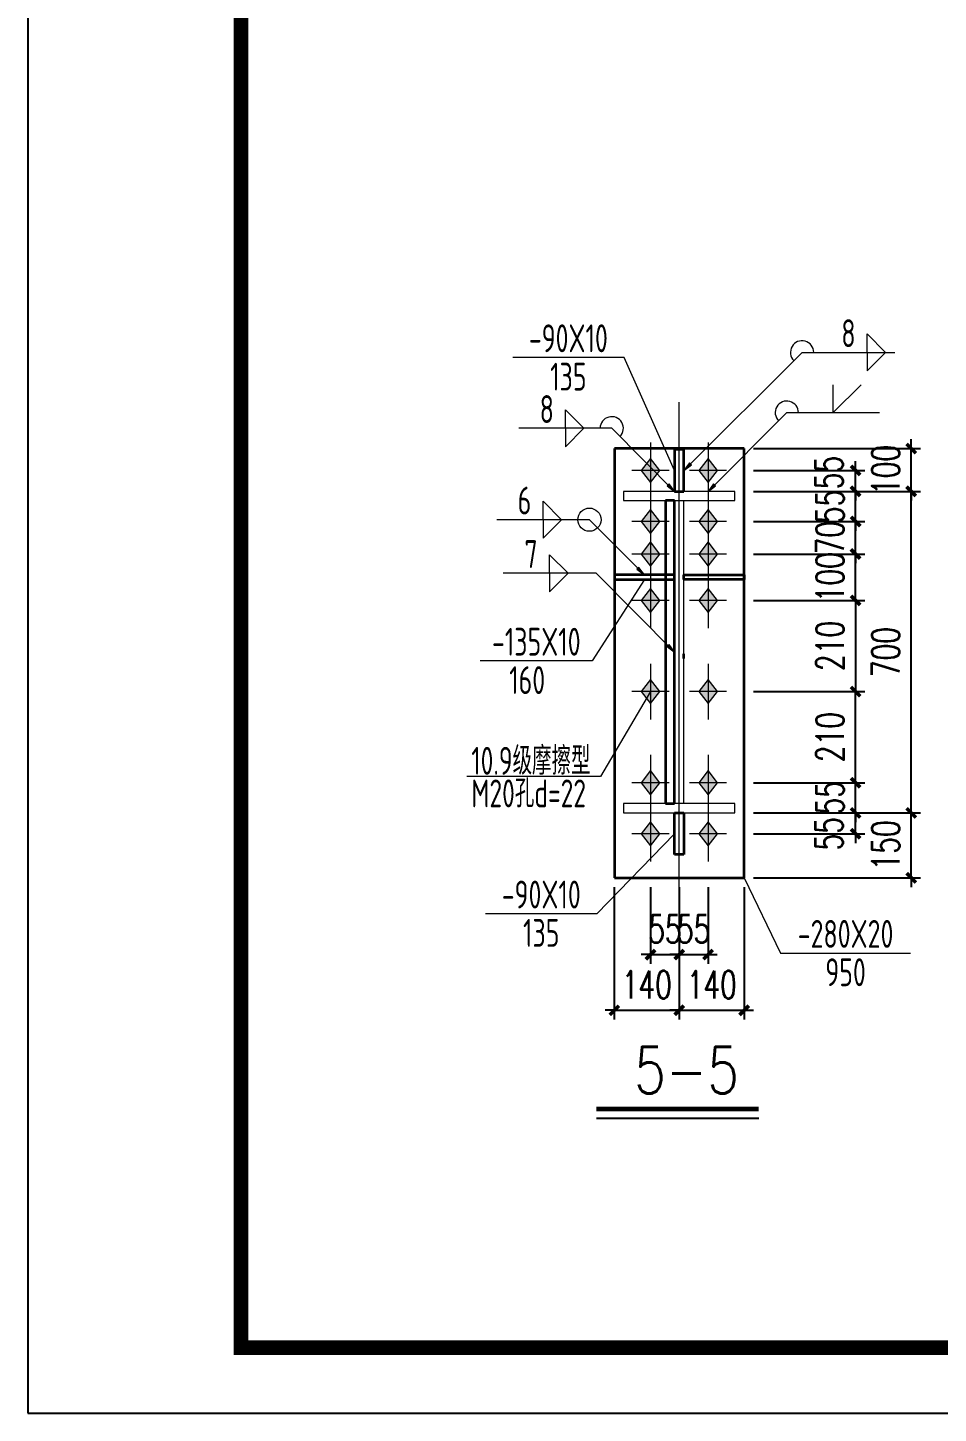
# Model space of a CAD drawing. Extents: x -89996 to 1006241, y -2176 to 440573.
# Drawn here: x 802635 to 812450, y 18824 to 33751 of the extents above; entities that cross this region are included whole.
import ezdxf
from ezdxf.enums import TextEntityAlignment as Align

# ---------------------------------------------------------------- set-up
doc = ezdxf.new("R2010")
doc.units = 0
doc.header["$LTSCALE"] = 1000
doc.header["$MEASUREMENT"] = 0
doc.linetypes.add('线型6', pattern=[8.75, 5, -1.25, 1.25, -1.25])
for name, color, linetype, lineweight in [('10', 9, 'Continuous', 18), ('20', 2, 'Continuous', 35), ('焊缝标注', 9, 'Continuous', 18), ('螺栓孔标注', 9, 'Continuous', 18), ('钢板标注', 9, 'Continuous', 18)]:
    doc.layers.add(name, color=color, linetype=linetype, lineweight=lineweight)
for name, color, linetype in [('GL', 150, 'Continuous'), ('NUM', 7, 'Continuous'), ('PUB_TEXT', 7, 'Continuous'), ('PUB_TITLE', 4, 'Continuous'), ('TEXT', 7, 'Continuous')]:
    doc.layers.add(name, color=color, linetype=linetype)
doc.styles.add('_TCH_DIM_T3', font='SIMPLEX', dxfattribs={"width": 0.705882, "bigfont": 'GBCBIG'})
doc.styles.add('PkpmHz', font='Pkpmeng', dxfattribs={"width": 0.7, "bigfont": 'hztxt'})
doc.styles.add('SIM-TSSC', font='simplex.shx', dxfattribs={"width": 0.8, "bigfont": 'tssdchn.shx'})
doc.styles.add('TSSD_Norm', font='tssdeng.shx', dxfattribs={"bigfont": 'hztxt.shx'})
doc.dimstyles.new('TCH_100_5', dxfattribs={"dimtxt": 297.5, "dimasz": 100, "dimexe": 100, "dimexo": 100, "dimgap": 126.25, "dimtad": 1, "dimdec": 0, "dimlfac": 0.2, "dimzin": 0, "dimdsep": 46, "dimtxsty": '_TCH_DIM_T3', "dimblk": 'ARCHTICK', "dimcen": 0.09, "dimclrd": 126, "dimclre": 126, "dimclrt": 7, "dimazin": 2, "dimtfac": 1, "dimtdec": 0, "dimtix": 1, "dimtmove": 2, "dimatfit": 3, "dimfxl": 0, "dimtolj": 1, "dimtzin": 0, "dimarcsym": 0})

# ---------------------------------------------------------------- blocks, each defined once
blk = doc.blocks.new('_ArchTick')
at = {"color": 0, "linetype": 'ByBlock', "const_width": 0.4}
blk.add_lwpolyline([(-0.5, -0.5), (0.5, 0.5)], dxfattribs=at)
blk = doc.blocks.new('*D1458')
at = {"layer": 'Defpoints', "color": 0, "transparency": 16777216}
for p in [(810358, 28981), (811558, 28981), (810358, 28756)]:
    blk.add_point(p, dxfattribs=at)
at = {"layer": 'GL', "color": 126, "lineweight": -2, "transparency": 16777216}
for p, q in [((810458, 28981), (811658, 28981)), ((811558, 28981), (811558, 29081)), ((811558, 28756), (811558, 28981)), ((810458, 28756), (811658, 28756)), ((811558, 28756), (811558, 28656))]:
    blk.add_line(p, q, dxfattribs=at)
at = {"layer": 'GL', "color": 126, "lineweight": -2, "transparency": 16777216, "xscale": 100, "yscale": 100, "zscale": 100}
for p, rotation in [((811558, 28981), 270), ((811558, 28756), 90)]:
    blk.add_blockref('_ArchTick', p, dxfattribs=dict(at, rotation=rotation))
at = {"layer": 'GL', "color": 7, "transparency": 16777216, "insert": (811273, 28959), "char_height": 297.5, "attachment_point": 5, "rotation": 90, "style": '_TCH_DIM_T3'}
blk.add_mtext('\\A1;55', dxfattribs=at)
blk = doc.blocks.new('*D1459')
at = {"layer": 'Defpoints', "color": 0, "transparency": 16777216}
for p in [(810358, 28756), (811558, 28756), (810358, 28431)]:
    blk.add_point(p, dxfattribs=at)
at = {"layer": 'GL', "color": 126, "lineweight": -2, "transparency": 16777216}
for p, q in [((811558, 28756), (811558, 28856)), ((810458, 28756), (811658, 28756)), ((811558, 28431), (811558, 28756)), ((810458, 28431), (811658, 28431)), ((811558, 28431), (811558, 28331))]:
    blk.add_line(p, q, dxfattribs=at)
at = {"layer": 'GL', "color": 126, "lineweight": -2, "transparency": 16777216, "xscale": 100, "yscale": 100, "zscale": 100}
for p, rotation in [((811558, 28756), 270), ((811558, 28431), 90)]:
    blk.add_blockref('_ArchTick', p, dxfattribs=dict(at, rotation=rotation))
at = {"layer": 'GL', "color": 7, "transparency": 16777216, "insert": (811283, 28593), "char_height": 297.5, "attachment_point": 5, "rotation": 90, "style": '_TCH_DIM_T3'}
blk.add_mtext('\\A1;55', dxfattribs=at)
blk = doc.blocks.new('*D1460')
at = {"layer": 'Defpoints', "color": 0, "transparency": 16777216}
for p in [(810358, 28081), (811558, 28081), (810358, 27581)]:
    blk.add_point(p, dxfattribs=at)
at = {"layer": 'GL', "color": 126, "lineweight": -2, "transparency": 16777216}
for p, q in [((810458, 28081), (811658, 28081)), ((811558, 28081), (811558, 28181)), ((811558, 27581), (811558, 28081)), ((810458, 27581), (811658, 27581)), ((811558, 27581), (811558, 27481))]:
    blk.add_line(p, q, dxfattribs=at)
at = {"layer": 'GL', "color": 126, "lineweight": -2, "transparency": 16777216, "xscale": 100, "yscale": 100, "zscale": 100}
for p, rotation in [((811558, 28081), 270), ((811558, 27581), 90)]:
    blk.add_blockref('_ArchTick', p, dxfattribs=dict(at, rotation=rotation))
at = {"layer": 'GL', "color": 7, "transparency": 16777216, "insert": (811283, 27831), "char_height": 297.5, "attachment_point": 5, "rotation": 90, "style": '_TCH_DIM_T3'}
blk.add_mtext('\\A1;100', dxfattribs=at)
blk = doc.blocks.new('*D1461')
at = {"layer": 'Defpoints', "color": 0, "transparency": 16777216}
for p in [(810358, 28431), (811558, 28431), (810358, 28081)]:
    blk.add_point(p, dxfattribs=at)
at = {"layer": 'GL', "color": 126, "lineweight": -2, "transparency": 16777216}
for p, q in [((811558, 28431), (811558, 28531)), ((810458, 28431), (811658, 28431)), ((811558, 28081), (811558, 28431)), ((810458, 28081), (811658, 28081)), ((811558, 28081), (811558, 27981))]:
    blk.add_line(p, q, dxfattribs=at)
at = {"layer": 'GL', "color": 126, "lineweight": -2, "transparency": 16777216, "xscale": 100, "yscale": 100, "zscale": 100}
for p, rotation in [((811558, 28431), 270), ((811558, 28081), 90)]:
    blk.add_blockref('_ArchTick', p, dxfattribs=dict(at, rotation=rotation))
at = {"layer": 'GL', "color": 7, "transparency": 16777216, "insert": (811283, 28256), "char_height": 297.5, "attachment_point": 5, "rotation": 90, "style": '_TCH_DIM_T3'}
blk.add_mtext('\\A1;70', dxfattribs=at)
blk = doc.blocks.new('*D1462')
at = {"layer": 'Defpoints', "color": 0, "transparency": 16777216}
for p in [(810358, 25292), (811558, 25292), (810358, 25067)]:
    blk.add_point(p, dxfattribs=at)
at = {"layer": 'GL', "color": 126, "lineweight": -2, "transparency": 16777216}
for p, q in [((811558, 25292), (811558, 25392)), ((810458, 25292), (811658, 25292)), ((811558, 25067), (811558, 25292)), ((810458, 25067), (811658, 25067)), ((811558, 25067), (811558, 24967))]:
    blk.add_line(p, q, dxfattribs=at)
at = {"layer": 'GL', "color": 126, "lineweight": -2, "transparency": 16777216, "xscale": 100, "yscale": 100, "zscale": 100}
for p, rotation in [((811558, 25292), 270), ((811558, 25067), 90)]:
    blk.add_blockref('_ArchTick', p, dxfattribs=dict(at, rotation=rotation))
at = {"layer": 'GL', "color": 7, "transparency": 16777216, "insert": (811271, 25067), "char_height": 297.5, "attachment_point": 5, "rotation": 90, "style": '_TCH_DIM_T3'}
blk.add_mtext('\\A1;55', dxfattribs=at)
blk = doc.blocks.new('*D1463')
at = {"layer": 'Defpoints', "color": 0, "transparency": 16777216}
for p in [(810358, 25617), (811558, 25617), (810358, 25292)]:
    blk.add_point(p, dxfattribs=at)
at = {"layer": 'GL', "color": 126, "lineweight": -2, "transparency": 16777216}
for p, q in [((811558, 25617), (811558, 25717)), ((810458, 25617), (811658, 25617)), ((811558, 25292), (811558, 25617)), ((810458, 25292), (811658, 25292)), ((811558, 25292), (811558, 25192))]:
    blk.add_line(p, q, dxfattribs=at)
at = {"layer": 'GL', "color": 126, "lineweight": -2, "transparency": 16777216, "xscale": 100, "yscale": 100, "zscale": 100}
for p, rotation in [((811558, 25617), 270), ((811558, 25292), 90)]:
    blk.add_blockref('_ArchTick', p, dxfattribs=dict(at, rotation=rotation))
at = {"layer": 'GL', "color": 7, "transparency": 16777216, "insert": (811283, 25455), "char_height": 297.5, "attachment_point": 5, "rotation": 90, "style": '_TCH_DIM_T3'}
blk.add_mtext('\\A1;55', dxfattribs=at)
blk = doc.blocks.new('*D1464')
at = {"layer": 'Defpoints', "color": 0, "transparency": 16777216}
for p in [(810358, 26599), (811558, 26599), (810358, 25617)]:
    blk.add_point(p, dxfattribs=at)
at = {"layer": 'GL', "color": 126, "lineweight": -2, "transparency": 16777216}
for p, q in [((810458, 26599), (811658, 26599)), ((811558, 25617), (811558, 26599)), ((810458, 25617), (811658, 25617))]:
    blk.add_line(p, q, dxfattribs=at)
at = {"layer": 'GL', "color": 126, "lineweight": -2, "transparency": 16777216, "xscale": 100, "yscale": 100, "zscale": 100}
for p, rotation in [((811558, 26599), 90), ((811558, 25617), 270)]:
    blk.add_blockref('_ArchTick', p, dxfattribs=dict(at, rotation=rotation))
at = {"layer": 'GL', "color": 7, "transparency": 16777216, "insert": (811283, 26108), "char_height": 297.5, "attachment_point": 5, "rotation": 90, "style": '_TCH_DIM_T3'}
blk.add_mtext('\\A1;210', dxfattribs=at)
blk = doc.blocks.new('*D1465')
at = {"layer": 'Defpoints', "color": 0, "transparency": 16777216}
for p in [(809348, 24592), (809658, 24592), (809658, 23765)]:
    blk.add_point(p, dxfattribs=at)
at = {"layer": 'GL', "color": 126, "lineweight": -2, "transparency": 16777216}
for p, q in [((809348, 24492), (809348, 23665)), ((809658, 24492), (809658, 23665)), ((809348, 23765), (809248, 23765)), ((809348, 23765), (809658, 23765)), ((809658, 23765), (809758, 23765))]:
    blk.add_line(p, q, dxfattribs=at)
at = {"layer": 'GL', "color": 126, "lineweight": -2, "transparency": 16777216, "xscale": 100, "yscale": 100, "zscale": 100}
blk.add_blockref('_ArchTick', (809348, 23765), dxfattribs=at)
at = {"layer": 'GL', "color": 126, "lineweight": -2, "transparency": 16777216, "xscale": 100, "yscale": 100, "zscale": 100, "rotation": 180}
blk.add_blockref('_ArchTick', (809658, 23765), dxfattribs=at)
at = {"layer": 'GL', "color": 7, "transparency": 16777216, "insert": (809503, 24040), "char_height": 297.5, "attachment_point": 5, "style": '_TCH_DIM_T3'}
blk.add_mtext('\\A1;55', dxfattribs=at)
blk = doc.blocks.new('*D1466')
at = {"layer": 'Defpoints', "color": 0, "transparency": 16777216}
for p in [(809658, 24592), (809968, 24592), (809968, 23765)]:
    blk.add_point(p, dxfattribs=at)
at = {"layer": 'GL', "color": 126, "lineweight": -2, "transparency": 16777216}
for p, q in [((809658, 24492), (809658, 23665)), ((809968, 24492), (809968, 23665)), ((809658, 23765), (809558, 23765)), ((809658, 23765), (809968, 23765)), ((809968, 23765), (810068, 23765))]:
    blk.add_line(p, q, dxfattribs=at)
at = {"layer": 'GL', "color": 126, "lineweight": -2, "transparency": 16777216, "xscale": 100, "yscale": 100, "zscale": 100}
blk.add_blockref('_ArchTick', (809658, 23765), dxfattribs=at)
at = {"layer": 'GL', "color": 126, "lineweight": -2, "transparency": 16777216, "xscale": 100, "yscale": 100, "zscale": 100, "rotation": 180}
blk.add_blockref('_ArchTick', (809968, 23765), dxfattribs=at)
at = {"layer": 'GL', "color": 7, "transparency": 16777216, "insert": (809813, 24040), "char_height": 297.5, "attachment_point": 5, "style": '_TCH_DIM_T3'}
blk.add_mtext('\\A1;55', dxfattribs=at)
blk = doc.blocks.new('*D1467')
at = {"layer": 'Defpoints', "color": 0, "transparency": 16777216}
for p in [(808958, 24592), (809658, 24592), (809658, 23165)]:
    blk.add_point(p, dxfattribs=at)
at = {"layer": 'GL', "color": 126, "lineweight": -2, "transparency": 16777216}
for p, q in [((808958, 24492), (808958, 23065)), ((809658, 24492), (809658, 23065)), ((808958, 23165), (808858, 23165)), ((808958, 23165), (809658, 23165)), ((809658, 23165), (809758, 23165))]:
    blk.add_line(p, q, dxfattribs=at)
at = {"layer": 'GL', "color": 126, "lineweight": -2, "transparency": 16777216, "xscale": 100, "yscale": 100, "zscale": 100}
blk.add_blockref('_ArchTick', (808958, 23165), dxfattribs=at)
at = {"layer": 'GL', "color": 126, "lineweight": -2, "transparency": 16777216, "xscale": 100, "yscale": 100, "zscale": 100, "rotation": 180}
blk.add_blockref('_ArchTick', (809658, 23165), dxfattribs=at)
at = {"layer": 'GL', "color": 7, "transparency": 16777216, "insert": (809308, 23440), "char_height": 297.5, "attachment_point": 5, "style": '_TCH_DIM_T3'}
blk.add_mtext('\\A1;140', dxfattribs=at)
blk = doc.blocks.new('*D1468')
at = {"layer": 'Defpoints', "color": 0, "transparency": 16777216}
for p in [(809658, 24592), (810358, 24592), (810358, 23165)]:
    blk.add_point(p, dxfattribs=at)
at = {"layer": 'GL', "color": 126, "lineweight": -2, "transparency": 16777216}
for p, q in [((809658, 24492), (809658, 23065)), ((810358, 24492), (810358, 23065)), ((809658, 23165), (809558, 23165)), ((809658, 23165), (810358, 23165)), ((810358, 23165), (810458, 23165))]:
    blk.add_line(p, q, dxfattribs=at)
at = {"layer": 'GL', "color": 126, "lineweight": -2, "transparency": 16777216, "xscale": 100, "yscale": 100, "zscale": 100}
blk.add_blockref('_ArchTick', (809658, 23165), dxfattribs=at)
at = {"layer": 'GL', "color": 126, "lineweight": -2, "transparency": 16777216, "xscale": 100, "yscale": 100, "zscale": 100, "rotation": 180}
blk.add_blockref('_ArchTick', (810358, 23165), dxfattribs=at)
at = {"layer": 'GL', "color": 7, "transparency": 16777216, "insert": (810008, 23440), "char_height": 297.5, "attachment_point": 5, "style": '_TCH_DIM_T3'}
blk.add_mtext('\\A1;140', dxfattribs=at)
blk = doc.blocks.new('*D1469')
at = {"layer": 'Defpoints', "color": 0, "transparency": 16777216}
for p in [(810358, 25292), (812158, 25292), (810358, 24592)]:
    blk.add_point(p, dxfattribs=at)
at = {"layer": 'GL', "color": 126, "lineweight": -2, "transparency": 16777216}
for p, q in [((812158, 25292), (812158, 25392)), ((810458, 25292), (812258, 25292)), ((812158, 24592), (812158, 25292)), ((810458, 24592), (812258, 24592)), ((812158, 24592), (812158, 24492))]:
    blk.add_line(p, q, dxfattribs=at)
at = {"layer": 'GL', "color": 126, "lineweight": -2, "transparency": 16777216, "xscale": 100, "yscale": 100, "zscale": 100}
for p, rotation in [((812158, 25292), 270), ((812158, 24592), 90)]:
    blk.add_blockref('_ArchTick', p, dxfattribs=dict(at, rotation=rotation))
at = {"layer": 'GL', "color": 7, "transparency": 16777216, "insert": (811883, 24942), "char_height": 297.5, "attachment_point": 5, "rotation": 90, "style": '_TCH_DIM_T3'}
blk.add_mtext('\\A1;150', dxfattribs=at)
blk = doc.blocks.new('*D1470')
at = {"layer": 'Defpoints', "color": 0, "transparency": 16777216}
for p in [(810358, 28756), (812158, 28756), (810358, 25292)]:
    blk.add_point(p, dxfattribs=at)
at = {"layer": 'GL', "color": 126, "lineweight": -2, "transparency": 16777216}
for p, q in [((810458, 28756), (812258, 28756)), ((812158, 25292), (812158, 28756)), ((810458, 25292), (812258, 25292))]:
    blk.add_line(p, q, dxfattribs=at)
at = {"layer": 'GL', "color": 126, "lineweight": -2, "transparency": 16777216, "xscale": 100, "yscale": 100, "zscale": 100}
for p, rotation in [((812158, 28756), 90), ((812158, 25292), 270)]:
    blk.add_blockref('_ArchTick', p, dxfattribs=dict(at, rotation=rotation))
at = {"layer": 'GL', "color": 7, "transparency": 16777216, "insert": (811883, 27024), "char_height": 297.5, "attachment_point": 5, "rotation": 90, "style": '_TCH_DIM_T3'}
blk.add_mtext('\\A1;700', dxfattribs=at)
blk = doc.blocks.new('*D1471')
at = {"layer": 'Defpoints', "color": 0, "transparency": 16777216}
for p in [(810358, 29217), (812158, 29217), (810358, 28756)]:
    blk.add_point(p, dxfattribs=at)
at = {"layer": 'GL', "color": 126, "lineweight": -2, "transparency": 16777216}
for p, q in [((812158, 29217), (812158, 29317)), ((810458, 29217), (812258, 29217)), ((812158, 28756), (812158, 29217)), ((810458, 28756), (812258, 28756)), ((812158, 28756), (812158, 28656))]:
    blk.add_line(p, q, dxfattribs=at)
at = {"layer": 'GL', "color": 126, "lineweight": -2, "transparency": 16777216, "xscale": 100, "yscale": 100, "zscale": 100}
for p, rotation in [((812158, 29217), 270), ((812158, 28756), 90)]:
    blk.add_blockref('_ArchTick', p, dxfattribs=dict(at, rotation=rotation))
at = {"layer": 'GL', "color": 7, "transparency": 16777216, "insert": (811883, 28987), "char_height": 297.5, "attachment_point": 5, "rotation": 90, "style": '_TCH_DIM_T3'}
blk.add_mtext('\\A1;100', dxfattribs=at)
blk = doc.blocks.new('*D1589')
at = {"layer": 'Defpoints', "color": 0, "transparency": 16777216}
for p in [(810358, 27581), (810358, 26599), (811558, 26599)]:
    blk.add_point(p, dxfattribs=at)
at = {"layer": 'GL', "color": 126, "lineweight": -2, "transparency": 16777216}
for p, q in [((810458, 27581), (811658, 27581)), ((811558, 27581), (811558, 26599)), ((810458, 26599), (811658, 26599))]:
    blk.add_line(p, q, dxfattribs=at)
at = {"layer": 'GL', "color": 126, "lineweight": -2, "transparency": 16777216, "xscale": 100, "yscale": 100, "zscale": 100}
for p, rotation in [((811558, 27581), 90), ((811558, 26599), 270)]:
    blk.add_blockref('_ArchTick', p, dxfattribs=dict(at, rotation=rotation))
at = {"layer": 'GL', "color": 7, "transparency": 16777216, "insert": (811283, 27090), "char_height": 297.5, "attachment_point": 5, "rotation": 90, "style": '_TCH_DIM_T3'}
blk.add_mtext('\\A1;210', dxfattribs=at)

msp = doc.modelspace()

# ---------------------------------------------------------------- hatches: boundary and pattern name
at = {"layer": '10'}
for points in [[(809348.19, 29110.99), (809248.19, 28980.99), (809348.19, 28850.99), (809448.19, 28980.99)], [(809968.19, 29110.99), (809868.19, 28980.99), (809968.19, 28850.99), (810068.19, 28980.99)], [(809348.19, 28560.99), (809248.19, 28430.99), (809348.19, 28300.99), (809448.19, 28430.99)], [(809968.19, 28560.99), (809868.19, 28430.99), (809968.19, 28300.99), (810068.19, 28430.99)], [(809348.19, 28210.99), (809248.19, 28080.99), (809348.19, 27950.99), (809448.19, 28080.99)], [(809968.19, 28210.99), (809868.19, 28080.99), (809968.19, 27950.99), (810068.19, 28080.99)], [(809348.19, 27710.99), (809248.19, 27580.99), (809348.19, 27450.99), (809448.19, 27580.99)], [(809968.19, 27710.99), (809868.19, 27580.99), (809968.19, 27450.99), (810068.19, 27580.99)], [(809348.19, 26729.05), (809248.19, 26599.05), (809348.19, 26469.05), (809448.19, 26599.05)], [(809968.19, 26729.05), (809868.19, 26599.05), (809968.19, 26469.05), (810068.19, 26599.05)], [(809348.19, 25747.12), (809248.19, 25617.12), (809348.19, 25487.12), (809448.19, 25617.12)], [(809968.19, 25747.12), (809868.19, 25617.12), (809968.19, 25487.12), (810068.19, 25617.12)], [(809348.19, 25197.12), (809248.19, 25067.12), (809348.19, 24937.12), (809448.19, 25067.12)], [(809968.19, 25197.12), (809868.19, 25067.12), (809968.19, 24937.12), (810068.19, 25067.12)]]:
    msp.add_hatch(color=1, dxfattribs=at).paths.add_polyline_path(points)
at = {"layer": '焊缝标注'}
for points in [[(809708.19, 28980.99), (809789.53, 29041.06), (809768.33, 29062.28)], [(809608.19, 28755.99), (809548.18, 28837.37), (809526.95, 28816.19)], [(809968.19, 28755.99), (810049.53, 28816.06), (810028.33, 28837.28)], [(809283.19, 27855.99), (809223.18, 27937.37), (809201.95, 27916.19)], [(809608.19, 27024.05), (809548.18, 27105.44), (809526.95, 27084.25)]]:
    msp.add_hatch(color=256, dxfattribs=at).paths.add_polyline_path(points)

# ---------------------------------------------------------------- linework, layer by layer
at = {"layer": '10', "linetype": '线型6', "lineweight": 18, "ltscale": 100}
msp.add_line((809658.19, 24092.12), (809658.19, 29717.12), dxfattribs=at)
at = {"layer": '10', "color": 9, "lineweight": 18, "ltscale": 100}
for p, q in [((809348.19, 29280.99), (809348.19, 28680.99)), ((809968.19, 29280.99), (809968.19, 28680.99)), ((809548.19, 28980.99), (809148.19, 28980.99)), ((810168.19, 28980.99), (809768.19, 28980.99)), ((809348.19, 28730.99), (809348.19, 28130.99)), ((809968.19, 28730.99), (809968.19, 28130.99)), ((809548.19, 28430.99), (809148.19, 28430.99)), ((809348.19, 28380.99), (809348.19, 27780.99)), ((810168.19, 28430.99), (809768.19, 28430.99)), ((809968.19, 28380.99), (809968.19, 27780.99)), ((809548.19, 28080.99), (809148.19, 28080.99)), ((810168.19, 28080.99), (809768.19, 28080.99)), ((809348.19, 27880.99), (809348.19, 27280.99)), ((809968.19, 27880.99), (809968.19, 27280.99)), ((809548.19, 27580.99), (809148.19, 27580.99)), ((810168.19, 27580.99), (809768.19, 27580.99)), ((809348.19, 26899.05), (809348.19, 26299.05)), ((809968.19, 26899.05), (809968.19, 26299.05)), ((809548.19, 26599.05), (809148.19, 26599.05)), ((810168.19, 26599.05), (809768.19, 26599.05)), ((809348.19, 25917.12), (809348.19, 25317.12)), ((809968.19, 25917.12), (809968.19, 25317.12)), ((809548.19, 25617.12), (809148.19, 25617.12)), ((810168.19, 25617.12), (809768.19, 25617.12)), ((809348.19, 25367.12), (809348.19, 24767.12)), ((809968.19, 25367.12), (809968.19, 24767.12)), ((809548.19, 25067.12), (809148.19, 25067.12)), ((810168.19, 25067.12), (809768.19, 25067.12))]:
    msp.add_line(p, q, dxfattribs=at)
at = {"layer": '10', "color": 3, "ltscale": 100}
for p, q in [((810258.19, 28755.99), (809058.19, 28755.99)), ((809058.19, 28755.99), (809058.19, 28655.99)), ((810258.19, 28655.99), (810258.19, 28755.99)), ((809058.19, 28655.99), (810258.19, 28655.99)), ((809608.19, 25392.12), (809608.19, 28655.99)), ((809708.19, 25392.12), (809708.19, 28655.99)), ((810258.19, 25392.12), (809058.19, 25392.12)), ((809058.19, 25392.12), (809058.19, 25292.12)), ((810258.19, 25292.12), (810258.19, 25392.12)), ((809058.19, 25292.12), (810258.19, 25292.12))]:
    msp.add_line(p, q, dxfattribs=at)
at = {"layer": '10', "color": 1, "linetype": 'Continuous'}
for points in [[(809348.19, 29110.99), (809248.19, 28980.99), (809348.19, 28850.99), (809448.19, 28980.99)], [(809968.19, 29110.99), (809868.19, 28980.99), (809968.19, 28850.99), (810068.19, 28980.99)], [(809348.19, 28560.99), (809248.19, 28430.99), (809348.19, 28300.99), (809448.19, 28430.99)], [(809968.19, 28560.99), (809868.19, 28430.99), (809968.19, 28300.99), (810068.19, 28430.99)], [(809348.19, 28210.99), (809248.19, 28080.99), (809348.19, 27950.99), (809448.19, 28080.99)], [(809968.19, 28210.99), (809868.19, 28080.99), (809968.19, 27950.99), (810068.19, 28080.99)], [(809348.19, 27710.99), (809248.19, 27580.99), (809348.19, 27450.99), (809448.19, 27580.99)], [(809968.19, 27710.99), (809868.19, 27580.99), (809968.19, 27450.99), (810068.19, 27580.99)], [(809348.19, 26729.05), (809248.19, 26599.05), (809348.19, 26469.05), (809448.19, 26599.05)], [(809968.19, 26729.05), (809868.19, 26599.05), (809968.19, 26469.05), (810068.19, 26599.05)], [(809348.19, 25747.12), (809248.19, 25617.12), (809348.19, 25487.12), (809448.19, 25617.12)], [(809968.19, 25747.12), (809868.19, 25617.12), (809968.19, 25487.12), (810068.19, 25617.12)], [(809348.19, 25197.12), (809248.19, 25067.12), (809348.19, 24937.12), (809448.19, 25067.12)], [(809968.19, 25197.12), (809868.19, 25067.12), (809968.19, 24937.12), (810068.19, 25067.12)]]:
    msp.add_lwpolyline(points, close=True, dxfattribs=at)
at = {"layer": '20', "ltscale": 100}
for p, q in [((810358.19, 29217.12), (808958.19, 29217.12)), ((808958.19, 29217.12), (808958.19, 24592.12)), ((809708.19, 29205.99), (809608.19, 29205.99)), ((809608.19, 29205.99), (809608.19, 28755.99)), ((809708.19, 28755.99), (809708.19, 29205.99)), ((810358.19, 24592.12), (810358.19, 29217.12)), ((809608.19, 28755.99), (809708.19, 28755.99)), ((809608.19, 28655.99), (809508.19, 28655.99)), ((809508.19, 28655.99), (809508.19, 25392.12)), ((809608.19, 25392.12), (809608.19, 28655.99)), ((809608.19, 27855.99), (808958.19, 27855.99)), ((808958.19, 27855.99), (808958.19, 27805.99)), ((808958.19, 27805.99), (809608.19, 27805.99)), ((809608.19, 27805.99), (809608.19, 27855.99)), ((809708.19, 27855.99), (810358.19, 27855.99)), ((809708.19, 27805.99), (809708.19, 27855.99)), ((810358.19, 27805.99), (809708.19, 27805.99)), ((810358.19, 27855.99), (810358.19, 27805.99)), ((809608.19, 26955.99), (809608.19, 27005.99)), ((809708.19, 26955.99), (809708.19, 27005.99)), ((809508.19, 25392.12), (809608.19, 25392.12)), ((809608.19, 25292.12), (809708.19, 25292.12)), ((809608.19, 24842.12), (809608.19, 25292.12)), ((809708.19, 25292.12), (809708.19, 24842.12)), ((809708.19, 24842.12), (809608.19, 24842.12)), ((808958.19, 24592.12), (810358.19, 24592.12))]:
    msp.add_line(p, q, dxfattribs=at)
at = {"layer": 'NUM', "const_width": 50}
msp.add_lwpolyline([(808765.51, 22102.91), (810513.89, 22102.91)], dxfattribs=at)
at = {"layer": 'NUM'}
msp.add_lwpolyline([(808765.51, 22002.91), (810513.89, 22002.91)], dxfattribs=at)
at = {"layer": 'PUB_TITLE'}
msp.add_lwpolyline([(802635.37, 18823.61), (891735.37, 18823.61), (891735.37, 81823.61), (802635.37, 81823.61)], close=True, dxfattribs=at)
at = {"layer": 'PUB_TITLE', "const_width": 159.09}
msp.add_lwpolyline([(804933.35, 19530.68), (804933.35, 80409.47), (890321.23, 80409.47), (890321.23, 19530.68)], close=True, dxfattribs=at)
at = {"layer": '焊缝标注', "ltscale": 100}
for p, q in [((811681.49, 30453.27), (811881.49, 30253.27)), ((811681.49, 30253.27), (811681.49, 30453.27)), ((809708.19, 28980.99), (810981.49, 30253.27)), ((810981.49, 30253.27), (811981.49, 30253.27)), ((811681.49, 30053.27), (811881.49, 30253.27)), ((811681.49, 30253.27), (811681.49, 30053.27)), ((811317.06, 29604.18), (811317.06, 29904.18)), ((811317.06, 29604.18), (811617.06, 29904.18)), ((808630.18, 29435.62), (808430.18, 29635.62)), ((808430.18, 29435.62), (808430.18, 29635.62)), ((809968.19, 28755.99), (810817.06, 29604.18)), ((810817.06, 29604.18), (811817.06, 29604.18)), ((808930.18, 29435.62), (807930.18, 29435.62)), ((808630.18, 29435.62), (808430.18, 29235.62)), ((808430.18, 29435.62), (808430.18, 29235.62)), ((809608.19, 28755.99), (808930.18, 29435.62)), ((808389.93, 28450.66), (808189.93, 28650.66)), ((808189.93, 28450.66), (808189.93, 28650.66)), ((808689.93, 28450.66), (807689.93, 28450.66)), ((808389.93, 28450.66), (808189.93, 28250.66)), ((808189.93, 28450.66), (808189.93, 28250.66)), ((809283.19, 27855.99), (808689.93, 28450.66)), ((808460.68, 27873.59), (808260.68, 28073.59)), ((808260.68, 27873.59), (808260.68, 28073.59)), ((808760.68, 27873.59), (807760.68, 27873.59)), ((808460.68, 27873.59), (808260.68, 27673.59)), ((808260.68, 27873.59), (808260.68, 27673.59)), ((809608.19, 27024.05), (808760.68, 27873.59))]:
    msp.add_line(p, q, dxfattribs=at)
at = {"layer": '焊缝标注', "linetype": 'Continuous'}
for points in [[(809708.19, 28980.99), (809789.53, 29041.06), (809768.33, 29062.28)], [(809608.19, 28755.99), (809548.18, 28837.37), (809526.95, 28816.19)], [(809968.19, 28755.99), (810049.53, 28816.06), (810028.33, 28837.28)], [(809283.19, 27855.99), (809223.18, 27937.37), (809201.95, 27916.19)], [(809608.19, 27024.05), (809548.18, 27105.44), (809526.95, 27084.25)]]:
    msp.add_lwpolyline(points, close=True, dxfattribs=at)
at = {"layer": '焊缝标注', "ltscale": 100}
msp.add_circle((808689.93, 28450.66), 125, dxfattribs=at)
for centre, start, end in [((810981.49, 30253.27), 0, 224.977188), ((810817.06, 29604.18), 0, 224.977188), ((808930.18, 29435.62), 314.931549, 180)]:
    msp.add_arc(centre, 125, start, end, dxfattribs=at)
at = {"layer": '螺栓孔标注', "ltscale": 100, "const_width": 10}
msp.add_lwpolyline([(809353.19, 25617.12, 1), (809343.19, 25617.12, 1)], format="xyb", close=True, dxfattribs=at)
at = {"layer": '钢板标注', "ltscale": 100}
for p, q in [((809062.7, 30198.18), (807862.7, 30198.18)), ((809608.19, 28980.99), (809062.7, 30198.18)), ((809283.19, 27805.99), (808718.71, 26929.1)), ((808718.71, 26929.1), (807512.73, 26929.1)), ((809348.19, 26599.05), (808810.55, 25685.32)), ((808810.55, 25685.32), (807367.79, 25682.28)), ((809608.19, 25067.12), (808770.59, 24205.78)), ((810358.19, 24592.12), (810750.34, 23781.55)), ((808770.59, 24205.78), (807570.59, 24205.78)), ((810750.34, 23781.55), (812150.34, 23781.55))]:
    msp.add_line(p, q, dxfattribs=at)
at = {"layer": '钢板标注', "ltscale": 100, "const_width": 10}
for points in [[(809613.19, 28980.99, 1), (809603.19, 28980.99, 1)], [(809288.19, 27805.99, 1), (809278.19, 27805.99, 1)], [(809613.19, 25067.12, 1), (809603.19, 25067.12, 1)], [(810363.19, 24592.12, 1), (810353.19, 24592.12, 1)]]:
    msp.add_lwpolyline(points, format="xyb", close=True, dxfattribs=at)

# ---------------------------------------------------------------- texts
at = {"layer": 'PUB_TEXT', "linetype": 'ByBlock', "style": 'SIM-TSSC', "width": 0.8}
msp.add_text('5-5', height=500, dxfattribs=at).set_placement((809171.2, 22270.55))
at = {"layer": 'TEXT', "style": 'TSSD_Norm', "width": 0.7}
for s, p in [('10.9级摩擦型 ', (807416.94, 25703.4)), ('M20孔d=22 ', (807416.27, 25351.86))]:
    msp.add_text(s, height=300, dxfattribs=at).set_placement(p)
at = {"layer": '焊缝标注', "style": 'PkpmHz', "width": 0.71}
for s, p in [('8', (811481.49, 30309.88)), ('8', (808230.18, 29492.23)), ('6', (807989.93, 28507.28)), ('7', (808060.68, 27930.21))]:
    msp.add_text(s, height=300, dxfattribs=at).set_placement(p, align=Align.CENTER)
at = {"layer": '钢板标注', "style": 'PkpmHz', "width": 0.71}
for s, p in [('-90X10', (808462.7, 30254.79)), ('-135X10', (808117.12, 26985.71)), ('-90X10', (808170.59, 24262.39)), ('-280X20', (811450.34, 23838.16))]:
    msp.add_text(s, height=300, dxfattribs=at).set_placement(p, align=Align.CENTER)
for s, p in [('135', (808462.7, 30141.57)), ('160', (808018.71, 26872.48)), ('135', (808170.59, 24149.17)), ('950', (811450.34, 23724.94))]:
    msp.add_text(s, height=300, dxfattribs=at).set_placement(p, align=Align.TOP_CENTER)

# ---------------------------------------------------------------- dimensions: what is measured, and where the dimension line sits
at = {"layer": 'GL'}
for base, p1, p2, angle, text, picture, middle in [((812158.19, 29217.12), (810358.19, 28755.99), (810358.19, 29217.12), 90, '100', '*D1471', (811883.19, 28986.55)), ((811558.19, 28755.99), (810358.19, 28430.99), (810358.19, 28755.99), 90, '55', '*D1459', (811283.19, 28593.49)), ((812158.19, 28755.99), (810358.19, 25292.12), (810358.19, 28755.99), 90, '700', '*D1470', (811883.19, 27024.05)), ((811558.19, 28430.99), (810358.19, 28080.99), (810358.19, 28430.99), 90, '70', '*D1461', (811283.19, 28255.99)), ((811558.19, 28080.99), (810358.19, 27580.99), (810358.19, 28080.99), 90, '100', '*D1460', (811283.19, 27830.99)), ((811558.19, 26599.05), (810358.19, 27580.99), (810358.19, 26599.05), 270, '210', '*D1589', (811283.19, 27090.02)), ((811558.19, 26599.05), (810358.19, 25617.12), (810358.19, 26599.05), 90, '210', '*D1464', (811283.19, 26108.08)), ((811558.19, 25617.12), (810358.19, 25292.12), (810358.19, 25617.12), 90, '55', '*D1463', (811283.19, 25454.62)), ((812158.19, 25292.12), (810358.19, 24592.12), (810358.19, 25292.12), 90, '150', '*D1469', (811883.19, 24942.12))]:
    dim = msp.add_linear_dim(base=base, p1=p1, p2=p2, angle=angle, text=text, dimstyle='TCH_100_5', dxfattribs=at)
    dim.commit()
    dim.dimension.update_dxf_attribs({"geometry": picture, "text_midpoint": middle})
for base, p1, p2, picture, middle in [((811558.19, 28980.99), (810358.19, 28755.99), (810358.19, 28980.99), '*D1458', (811273.31, 28959.17)), ((811558.19, 25292.12), (810358.19, 25067.12), (810358.19, 25292.12), '*D1462', (811270.9, 25067.12))]:
    dim = msp.add_linear_dim(base=base, p1=p1, p2=p2, angle=90, text='55', dimstyle='TCH_100_5', dxfattribs=at)
    dim.commit()
    dim.dimension.update_dxf_attribs({"geometry": picture, "text_midpoint": middle, "dimtype": 128})
for base, p1, p2, text, picture, middle in [((809658.19, 23165.16), (808958.19, 24592.12), (809658.19, 24592.12), '140', '*D1467', (809308.19, 23440.16)), ((809658.19, 23765.16), (809348.19, 24592.12), (809658.19, 24592.12), '55', '*D1465', (809503.19, 24040.16)), ((809968.19, 23765.16), (809658.19, 24592.12), (809968.19, 24592.12), '55', '*D1466', (809813.19, 24040.16)), ((810358.19, 23165.16), (809658.19, 24592.12), (810358.19, 24592.12), '140', '*D1468', (810008.19, 23440.16))]:
    dim = msp.add_linear_dim(base=base, p1=p1, p2=p2, text=text, dimstyle='TCH_100_5', dxfattribs=at)
    dim.commit()
    dim.dimension.update_dxf_attribs({"geometry": picture, "text_midpoint": middle})

doc.saveas('drawing.dxf')
